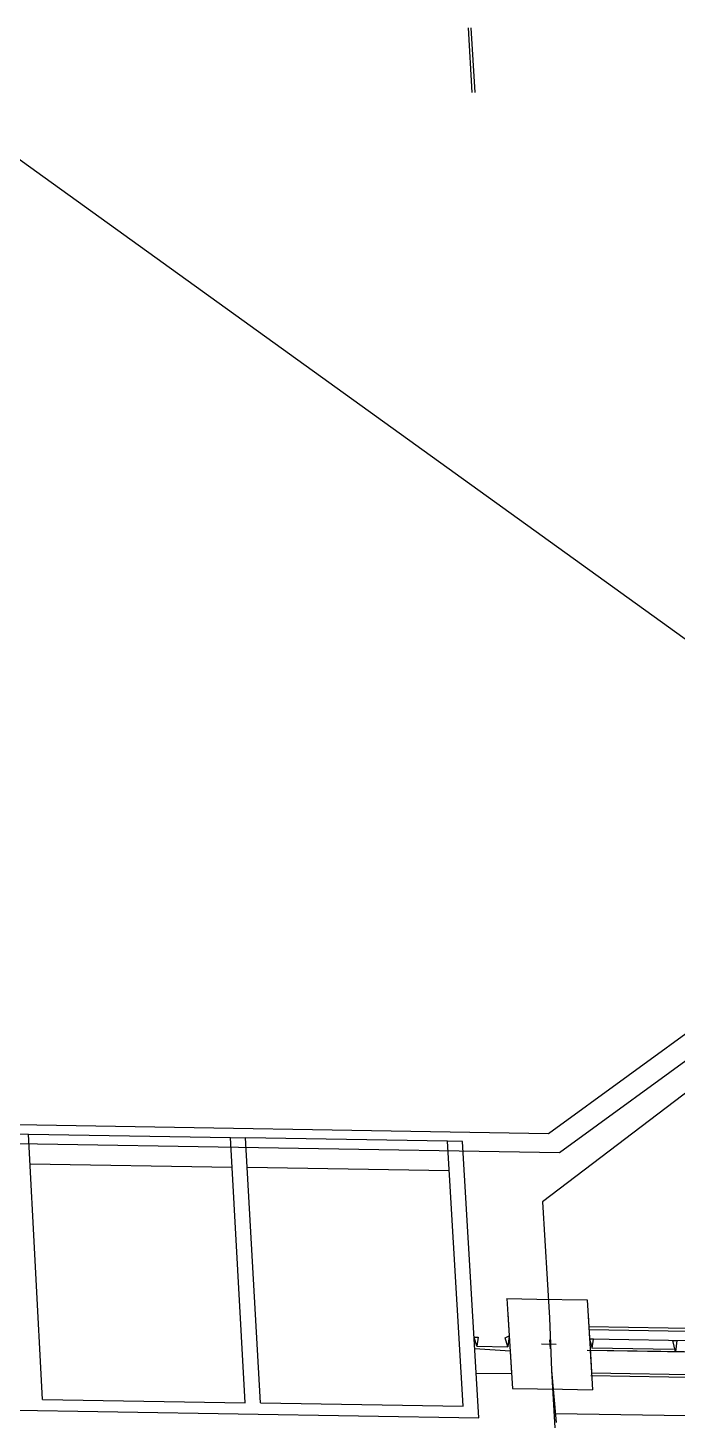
# Model space of a CAD drawing. Extents: x -68 to 264, y 51 to 115.
# Drawn here: x 60.34 to 67.87, y 63.87 to 80.01 of the extents above; entities that cross this region are included whole.
import ezdxf

# ---------------------------------------------------------------- set-up
doc = ezdxf.new("R2010")
doc.units = 0
doc.layers.get('0').update_dxf_attribs({"linetype": 'CONTINUOUS'})

msp = doc.modelspace()

# ---------------------------------------------------------------- linework, layer by layer
for p, q in [((65.443, 80.01), (65.488, 79.26)), ((65.477, 80.009), (65.523, 79.26)), ((58.284, 79.899), (70.42, 71.153)), ((72.798, 71.866), (66.376, 67.189)), ((66.505, 66.972), (73.093, 71.77)), ((72.641, 71.231), (66.307, 66.397)), ((66.376, 67.189), (-9.122, 68.432)), ((-9.132, 68.217), (66.505, 66.972)), ((60.175, 67.186), (60.349, 67.183)), ((60.349, 67.183), (62.689, 67.145)), ((60.511, 64.109), (60.349, 67.183)), ((62.689, 67.145), (62.863, 67.142)), ((62.862, 64.07), (62.689, 67.145)), ((65.205, 67.103), (62.863, 67.142)), ((63.037, 64.067), (62.863, 67.142)), ((65.388, 64.028), (65.205, 67.103)), ((65.378, 67.1), (65.205, 67.103)), ((65.57, 63.895), (65.378, 67.1)), ((60.367, 66.838), (62.709, 66.8)), ((65.225, 66.758), (62.883, 66.797)), ((66.307, 66.397), (66.389, 65.053)), ((65.894, 65.278), (66.242, 65.272)), ((65.894, 65.278), (65.92, 64.844)), ((66.242, 65.272), (66.823, 65.262)), ((66.823, 65.262), (66.862, 64.633)), ((65.904, 65.104), (65.92, 64.844)), ((66.834, 65.089), (66.851, 64.807)), ((66.389, 65.053), (66.409, 64.445)), ((80.448, 64.725), (66.843, 64.95)), ((80.451, 64.691), (66.845, 64.915)), ((65.544, 64.724), (65.514, 64.829)), ((65.514, 64.829), (65.561, 64.828)), ((65.561, 64.828), (65.544, 64.724)), ((65.875, 64.823), (65.92, 64.844)), ((65.904, 64.718), (65.875, 64.823)), ((65.92, 64.844), (65.904, 64.718)), ((65.92, 64.844), (65.957, 64.236)), ((66.296, 64.751), (66.464, 64.748)), ((66.387, 64.799), (66.393, 64.696)), ((80.497, 64.581), (66.851, 64.807)), ((66.898, 64.806), (66.851, 64.807)), ((66.851, 64.807), (66.881, 64.702)), ((66.881, 64.702), (66.898, 64.806)), ((67.848, 64.66), (67.816, 64.791)), ((67.816, 64.791), (67.863, 64.79)), ((67.863, 64.79), (67.848, 64.66)), ((65.522, 64.699), (65.93, 64.67)), ((65.544, 64.724), (65.904, 64.718)), ((65.93, 64.67), (65.946, 64.41)), ((80.509, 64.429), (66.823, 64.677)), ((80.529, 64.451), (66.859, 64.677)), ((66.859, 64.677), (66.875, 64.416)), ((66.862, 64.633), (66.887, 64.22)), ((67.823, 64.687), (66.881, 64.702)), ((65.946, 64.41), (65.535, 64.403)), ((66.409, 64.445), (66.656, 60.382)), ((66.409, 64.445), (66.463, 63.841)), ((66.875, 64.416), (80.491, 64.191)), ((80.494, 64.156), (66.868, 64.381)), ((52.768, 64.106), (65.57, 63.895)), ((60.511, 64.109), (62.862, 64.07)), ((65.957, 64.236), (66.538, 64.226)), ((66.538, 64.226), (66.887, 64.22)), ((63.037, 64.067), (65.388, 64.028)), ((66.457, 63.945), (100.333, 63.385))]:
    msp.add_line(p, q)

doc.saveas('drawing.dxf')
